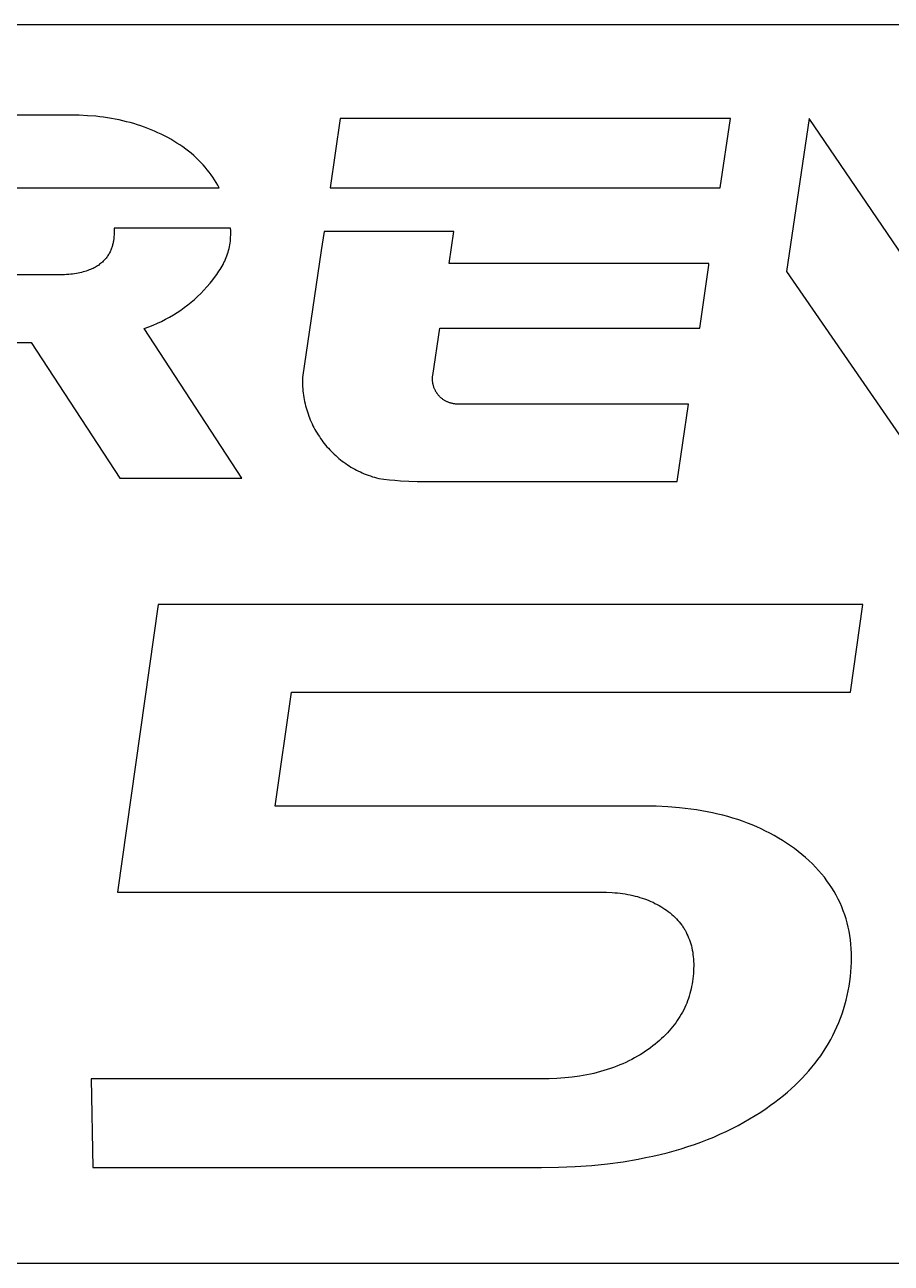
# Model space of a CAD drawing. Extents: x -120528 to -38681, y -40362 to 40632.
# Drawn here: x -62311 to -62227.1, y -38336 to -38216 of the extents above; entities that cross this region are included whole.
import ezdxf

# ---------------------------------------------------------------- set-up
doc = ezdxf.new("R2010")
doc.units = 0
doc.layers.get('0').update_dxf_attribs({"linetype": 'CONTINUOUS'})

msp = doc.modelspace()

# ---------------------------------------------------------------- linework, layer by layer
at = {"color": 40, "linetype": 'Continuous'}
for p, q in [((-61898.83, -38215.97), (-62366.28, -38215.97)), ((-62306.54, -38224.73), (-62331.64, -38224.73)), ((-62305.72, -38224.74), (-62306.54, -38224.73)), ((-62304.92, -38224.78), (-62305.72, -38224.74)), ((-62304.13, -38224.84), (-62304.92, -38224.78)), ((-62303.74, -38224.89), (-62304.13, -38224.84)), ((-62303.36, -38224.93), (-62303.74, -38224.89)), ((-62302.98, -38224.99), (-62303.36, -38224.93)), ((-62302.6, -38225.05), (-62302.98, -38224.99)), ((-62302.23, -38225.12), (-62302.6, -38225.05)), ((-62301.86, -38225.19), (-62302.23, -38225.12)), ((-62301.5, -38225.27), (-62301.86, -38225.19)), ((-62301.14, -38225.36), (-62301.5, -38225.27)), ((-62300.79, -38225.45), (-62301.14, -38225.36)), ((-62300.44, -38225.55), (-62300.79, -38225.45)), ((-62300.09, -38225.66), (-62300.44, -38225.55)), ((-62299.75, -38225.77), (-62300.09, -38225.66)), ((-62299.41, -38225.89), (-62299.75, -38225.77)), ((-62299.07, -38226.02), (-62299.41, -38225.89)), ((-62280.45, -38225.05), (-62281.44, -38231.77)), ((-62242.66, -38225.05), (-62280.45, -38225.05)), ((-62243.65, -38231.77), (-62242.66, -38225.06)), ((-62242.66, -38225.06), (-62242.66, -38225.05)), ((-62235.05, -38225.05), (-62237.23, -38239.87)), ((-62218.29, -38249.67), (-62235.05, -38225.05)), ((-62298.75, -38226.15), (-62299.07, -38226.02)), ((-62298.42, -38226.29), (-62298.75, -38226.15)), ((-62298.1, -38226.43), (-62298.42, -38226.29)), ((-62297.78, -38226.58), (-62298.1, -38226.43)), ((-62297.47, -38226.74), (-62297.78, -38226.58)), ((-62297.16, -38226.9), (-62297.47, -38226.74)), ((-62296.86, -38227.07), (-62297.16, -38226.9)), ((-62296.56, -38227.24), (-62296.86, -38227.07)), ((-62296.26, -38227.43), (-62296.56, -38227.24)), ((-62295.97, -38227.61), (-62296.26, -38227.43)), ((-62295.69, -38227.81), (-62295.97, -38227.61)), ((-62295.41, -38228.01), (-62295.69, -38227.81)), ((-62295.14, -38228.21), (-62295.41, -38228.01)), ((-62294.89, -38228.42), (-62295.14, -38228.21)), ((-62294.64, -38228.64), (-62294.89, -38228.42)), ((-62294.4, -38228.86), (-62294.64, -38228.64)), ((-62294.17, -38229.08), (-62294.4, -38228.86)), ((-62293.94, -38229.31), (-62294.17, -38229.08)), ((-62293.73, -38229.54), (-62293.94, -38229.31)), ((-62293.52, -38229.78), (-62293.73, -38229.54)), ((-62293.32, -38230.01), (-62293.52, -38229.78)), ((-62293.13, -38230.26), (-62293.32, -38230.01)), ((-62292.95, -38230.5), (-62293.13, -38230.26)), ((-62292.78, -38230.75), (-62292.95, -38230.5)), ((-62292.61, -38231), (-62292.78, -38230.75)), ((-62332.67, -38231.77), (-62292.17, -38231.77)), ((-62292.46, -38231.25), (-62292.61, -38231)), ((-62292.31, -38231.51), (-62292.46, -38231.25)), ((-62292.17, -38231.77), (-62292.31, -38231.51)), ((-62281.44, -38231.77), (-62243.65, -38231.77)), ((-62302.38, -38236.76), (-62302.4, -38236.84)), ((-62302.37, -38236.67), (-62302.38, -38236.76)), ((-62302.36, -38236.5), (-62302.37, -38236.67)), ((-62302.35, -38236.34), (-62302.36, -38236.5)), ((-62291.09, -38235.68), (-62302.35, -38235.68)), ((-62302.35, -38235.68), (-62302.34, -38235.85)), ((-62302.34, -38236.17), (-62302.35, -38236.34)), ((-62302.34, -38235.85), (-62302.34, -38236.02)), ((-62302.34, -38236.02), (-62302.34, -38236.17)), ((-62291.06, -38235.68), (-62291.09, -38235.68)), ((-62291.09, -38236.94), (-62291.07, -38236.75)), ((-62291.07, -38236.75), (-62291.06, -38236.56)), ((-62291.05, -38235.92), (-62291.06, -38235.68)), ((-62291.06, -38236.56), (-62291.05, -38236.37)), ((-62291.05, -38236.17), (-62291.05, -38235.92)), ((-62291.05, -38236.37), (-62291.05, -38236.17)), ((-62282, -38235.99), (-62282.29, -38237.83)), ((-62274.6, -38235.99), (-62282, -38235.99)), ((-62274.59, -38235.99), (-62274.6, -38235.99)), ((-62269.44, -38235.99), (-62274.59, -38235.99)), ((-62269.9, -38239.1), (-62269.44, -38235.99)), ((-62302.74, -38237.98), (-62302.79, -38238.07)), ((-62302.7, -38237.89), (-62302.74, -38237.98)), ((-62302.66, -38237.81), (-62302.7, -38237.89)), ((-62302.63, -38237.72), (-62302.66, -38237.81)), ((-62302.6, -38237.63), (-62302.63, -38237.72)), ((-62302.56, -38237.54), (-62302.6, -38237.63)), ((-62302.54, -38237.46), (-62302.56, -38237.54)), ((-62302.51, -38237.37), (-62302.54, -38237.46)), ((-62302.49, -38237.28), (-62302.51, -38237.37)), ((-62302.46, -38237.19), (-62302.49, -38237.28)), ((-62302.44, -38237.1), (-62302.46, -38237.19)), ((-62302.43, -38237.02), (-62302.44, -38237.1)), ((-62302.41, -38236.93), (-62302.43, -38237.02)), ((-62302.4, -38236.84), (-62302.41, -38236.93)), ((-62291.31, -38238.01), (-62291.26, -38237.84)), ((-62291.26, -38237.84), (-62291.22, -38237.66)), ((-62291.22, -38237.66), (-62291.18, -38237.48)), ((-62291.18, -38237.48), (-62291.14, -38237.3)), ((-62291.14, -38237.3), (-62291.11, -38237.12)), ((-62291.11, -38237.12), (-62291.09, -38236.94)), ((-62282.29, -38237.83), (-62284.1, -38250.16)), ((-62303.75, -38239.18), (-62303.84, -38239.25)), ((-62303.65, -38239.11), (-62303.75, -38239.18)), ((-62303.57, -38239.03), (-62303.65, -38239.11)), ((-62303.48, -38238.96), (-62303.57, -38239.03)), ((-62303.4, -38238.89), (-62303.48, -38238.96)), ((-62303.33, -38238.81), (-62303.4, -38238.89)), ((-62303.25, -38238.73), (-62303.33, -38238.81)), ((-62303.18, -38238.65), (-62303.25, -38238.73)), ((-62303.12, -38238.57), (-62303.18, -38238.65)), ((-62303.05, -38238.49), (-62303.12, -38238.57)), ((-62302.99, -38238.41), (-62303.05, -38238.49)), ((-62302.94, -38238.32), (-62302.99, -38238.41)), ((-62302.89, -38238.24), (-62302.94, -38238.32)), ((-62302.84, -38238.15), (-62302.89, -38238.24)), ((-62302.79, -38238.07), (-62302.84, -38238.15)), ((-62291.8, -38239.19), (-62291.71, -38239.02)), ((-62291.71, -38239.02), (-62291.63, -38238.86)), ((-62291.63, -38238.86), (-62291.56, -38238.69)), ((-62291.56, -38238.69), (-62291.49, -38238.52)), ((-62291.49, -38238.52), (-62291.42, -38238.35)), ((-62291.42, -38238.35), (-62291.36, -38238.18)), ((-62291.36, -38238.18), (-62291.31, -38238.01)), ((-62244.75, -38239.1), (-62269.9, -38239.1)), ((-62244.75, -38239.26), (-62244.75, -38239.1)), ((-62307.81, -38240.21), (-62333.91, -38240.21)), ((-62307.36, -38240.2), (-62307.81, -38240.21)), ((-62307.15, -38240.19), (-62307.36, -38240.2)), ((-62306.95, -38240.18), (-62307.15, -38240.19)), ((-62306.74, -38240.16), (-62306.95, -38240.18)), ((-62306.55, -38240.14), (-62306.74, -38240.16)), ((-62306.36, -38240.12), (-62306.55, -38240.14)), ((-62306.18, -38240.09), (-62306.36, -38240.12)), ((-62306, -38240.07), (-62306.18, -38240.09)), ((-62305.83, -38240.03), (-62306, -38240.07)), ((-62305.66, -38240), (-62305.83, -38240.03)), ((-62305.5, -38239.96), (-62305.66, -38240)), ((-62305.34, -38239.92), (-62305.5, -38239.96)), ((-62305.19, -38239.88), (-62305.34, -38239.92)), ((-62305.05, -38239.83), (-62305.19, -38239.88)), ((-62304.9, -38239.78), (-62305.05, -38239.83)), ((-62304.77, -38239.73), (-62304.9, -38239.78)), ((-62304.64, -38239.68), (-62304.77, -38239.73)), ((-62304.51, -38239.62), (-62304.64, -38239.68)), ((-62304.39, -38239.57), (-62304.51, -38239.62)), ((-62304.27, -38239.51), (-62304.39, -38239.57)), ((-62304.16, -38239.45), (-62304.27, -38239.51)), ((-62304.05, -38239.38), (-62304.16, -38239.45)), ((-62303.94, -38239.32), (-62304.05, -38239.38)), ((-62303.84, -38239.25), (-62303.94, -38239.32)), ((-62292.79, -38240.67), (-62292.53, -38240.34)), ((-62292.53, -38240.34), (-62292.41, -38240.18)), ((-62292.41, -38240.18), (-62292.3, -38240.01)), ((-62292.3, -38240.01), (-62292.19, -38239.85)), ((-62292.19, -38239.85), (-62292.08, -38239.68)), ((-62292.08, -38239.68), (-62291.98, -38239.52)), ((-62291.98, -38239.52), (-62291.89, -38239.35)), ((-62291.89, -38239.35), (-62291.8, -38239.19)), ((-62245.64, -38245.36), (-62244.75, -38239.26)), ((-62237.23, -38239.87), (-62223.22, -38260.23)), ((-62293.67, -38241.7), (-62293.36, -38241.35)), ((-62293.36, -38241.35), (-62293.06, -38241.01)), ((-62293.06, -38241.01), (-62292.79, -38240.67)), ((-62294.89, -38242.86), (-62294.57, -38242.58)), ((-62294.57, -38242.58), (-62294.26, -38242.3)), ((-62294.26, -38242.3), (-62293.96, -38242.01)), ((-62293.96, -38242.01), (-62293.67, -38241.7)), ((-62296.61, -38244.09), (-62296.25, -38243.86)), ((-62296.25, -38243.86), (-62295.9, -38243.62)), ((-62295.9, -38243.62), (-62295.55, -38243.38)), ((-62295.55, -38243.38), (-62295.21, -38243.12)), ((-62295.21, -38243.12), (-62294.89, -38242.86)), ((-62298.99, -38245.24), (-62298.57, -38245.07)), ((-62298.57, -38245.07), (-62298.16, -38244.89)), ((-62298.16, -38244.89), (-62297.76, -38244.71)), ((-62297.76, -38244.71), (-62297.37, -38244.51)), ((-62297.37, -38244.51), (-62296.99, -38244.3)), ((-62296.99, -38244.3), (-62296.61, -38244.09)), ((-62299.42, -38245.4), (-62298.99, -38245.24)), ((-62289.99, -38259.9), (-62299.42, -38245.4)), ((-62271.49, -38249.94), (-62270.82, -38245.36)), ((-62270.82, -38245.36), (-62245.64, -38245.36)), ((-62323.92, -38246.77), (-62310.38, -38246.77)), ((-62310.38, -38246.77), (-62301.8, -38259.9)), ((-62271.5, -38250.01), (-62271.49, -38249.94)), ((-62284.1, -38250.16), (-62284.1, -38250.38)), ((-62284.1, -38250.38), (-62284.1, -38250.59)), ((-62284.1, -38250.59), (-62284.1, -38250.81)), ((-62284.1, -38250.81), (-62284.09, -38251.02)), ((-62284.09, -38251.02), (-62284.08, -38251.23)), ((-62271.51, -38250.15), (-62271.5, -38250.08)), ((-62271.51, -38250.22), (-62271.51, -38250.15)), ((-62271.51, -38250.28), (-62271.51, -38250.22)), ((-62271.51, -38250.35), (-62271.51, -38250.28)), ((-62271.51, -38250.42), (-62271.51, -38250.35)), ((-62271.51, -38250.48), (-62271.51, -38250.42)), ((-62271.5, -38250.55), (-62271.51, -38250.48)), ((-62271.5, -38250.08), (-62271.5, -38250.01)), ((-62271.49, -38250.61), (-62271.5, -38250.55)), ((-62271.48, -38250.68), (-62271.49, -38250.61)), ((-62271.47, -38250.74), (-62271.48, -38250.68)), ((-62271.46, -38250.81), (-62271.47, -38250.74)), ((-62271.44, -38250.87), (-62271.46, -38250.81)), ((-62271.43, -38250.93), (-62271.44, -38250.87)), ((-62271.41, -38251), (-62271.43, -38250.93)), ((-62271.39, -38251.06), (-62271.41, -38251)), ((-62271.37, -38251.12), (-62271.39, -38251.06)), ((-62271.35, -38251.18), (-62271.37, -38251.12)), ((-62271.32, -38251.24), (-62271.35, -38251.18)), ((-62284.08, -38251.23), (-62284.06, -38251.45)), ((-62284.06, -38251.45), (-62284.04, -38251.66)), ((-62284.04, -38251.66), (-62284.01, -38251.87)), ((-62284.01, -38251.87), (-62283.98, -38252.07)), ((-62283.98, -38252.07), (-62283.94, -38252.28)), ((-62283.94, -38252.28), (-62283.9, -38252.48)), ((-62271.3, -38251.3), (-62271.32, -38251.24)), ((-62271.27, -38251.35), (-62271.3, -38251.3)), ((-62271.24, -38251.41), (-62271.27, -38251.35)), ((-62271.21, -38251.47), (-62271.24, -38251.41)), ((-62271.18, -38251.52), (-62271.21, -38251.47)), ((-62271.15, -38251.58), (-62271.18, -38251.52)), ((-62271.11, -38251.63), (-62271.15, -38251.58)), ((-62271.08, -38251.68), (-62271.11, -38251.63)), ((-62271.04, -38251.73), (-62271.08, -38251.68)), ((-62271, -38251.78), (-62271.04, -38251.73)), ((-62270.96, -38251.83), (-62271, -38251.78)), ((-62270.92, -38251.88), (-62270.96, -38251.83)), ((-62270.88, -38251.93), (-62270.92, -38251.88)), ((-62270.84, -38251.98), (-62270.88, -38251.93)), ((-62270.79, -38252.02), (-62270.84, -38251.98)), ((-62270.74, -38252.07), (-62270.79, -38252.02)), ((-62270.7, -38252.11), (-62270.74, -38252.07)), ((-62270.65, -38252.15), (-62270.7, -38252.11)), ((-62270.6, -38252.19), (-62270.65, -38252.15)), ((-62270.55, -38252.23), (-62270.6, -38252.19)), ((-62270.5, -38252.27), (-62270.55, -38252.23)), ((-62270.45, -38252.3), (-62270.5, -38252.27)), ((-62270.39, -38252.34), (-62270.45, -38252.3)), ((-62270.34, -38252.37), (-62270.39, -38252.34)), ((-62270.28, -38252.41), (-62270.34, -38252.37)), ((-62283.9, -38252.48), (-62283.85, -38252.69)), ((-62283.85, -38252.69), (-62283.81, -38252.89)), ((-62283.81, -38252.89), (-62283.75, -38253.09)), ((-62283.75, -38253.09), (-62283.69, -38253.29)), ((-62283.69, -38253.29), (-62283.63, -38253.49)), ((-62283.63, -38253.49), (-62283.57, -38253.68)), ((-62270.23, -38252.44), (-62270.28, -38252.41)), ((-62270.17, -38252.47), (-62270.23, -38252.44)), ((-62270.11, -38252.5), (-62270.17, -38252.47)), ((-62270.05, -38252.52), (-62270.11, -38252.5)), ((-62269.99, -38252.55), (-62270.05, -38252.52)), ((-62269.93, -38252.57), (-62269.99, -38252.55)), ((-62269.87, -38252.59), (-62269.93, -38252.57)), ((-62269.81, -38252.61), (-62269.87, -38252.59)), ((-62269.75, -38252.63), (-62269.81, -38252.61)), ((-62269.68, -38252.65), (-62269.75, -38252.63)), ((-62269.62, -38252.66), (-62269.68, -38252.65)), ((-62269.55, -38252.68), (-62269.62, -38252.66)), ((-62269.49, -38252.69), (-62269.55, -38252.68)), ((-62269.42, -38252.7), (-62269.49, -38252.69)), ((-62269.36, -38252.71), (-62269.42, -38252.7)), ((-62269.29, -38252.72), (-62269.36, -38252.71)), ((-62269.22, -38252.72), (-62269.29, -38252.72)), ((-62269.15, -38252.72), (-62269.22, -38252.72)), ((-62269.08, -38252.72), (-62269.15, -38252.72)), ((-62246.72, -38252.72), (-62269.08, -38252.72)), ((-62247.83, -38260.23), (-62246.72, -38252.72)), ((-62283.57, -38253.68), (-62283.5, -38253.88)), ((-62283.5, -38253.88), (-62283.42, -38254.07)), ((-62283.42, -38254.07), (-62283.35, -38254.26)), ((-62283.35, -38254.26), (-62283.26, -38254.45)), ((-62283.26, -38254.45), (-62283.18, -38254.63)), ((-62283.18, -38254.63), (-62283.09, -38254.82)), ((-62283.09, -38254.82), (-62283, -38255)), ((-62283, -38255), (-62282.9, -38255.18)), ((-62282.9, -38255.18), (-62282.8, -38255.36)), ((-62282.8, -38255.36), (-62282.69, -38255.53)), ((-62282.69, -38255.53), (-62282.59, -38255.71)), ((-62282.59, -38255.71), (-62282.47, -38255.88)), ((-62282.47, -38255.88), (-62282.36, -38256.05)), ((-62282.36, -38256.05), (-62282.24, -38256.21)), ((-62282.24, -38256.21), (-62282.12, -38256.37)), ((-62282.12, -38256.37), (-62282, -38256.53)), ((-62282, -38256.53), (-62281.87, -38256.69)), ((-62281.87, -38256.69), (-62281.74, -38256.85)), ((-62281.74, -38256.85), (-62281.6, -38257)), ((-62281.6, -38257), (-62281.46, -38257.15)), ((-62281.46, -38257.15), (-62281.32, -38257.3)), ((-62281.32, -38257.3), (-62281.18, -38257.44)), ((-62281.18, -38257.44), (-62281.03, -38257.58)), ((-62281.03, -38257.58), (-62280.88, -38257.72)), ((-62280.88, -38257.72), (-62280.73, -38257.86)), ((-62280.73, -38257.86), (-62280.57, -38257.99)), ((-62280.57, -38257.99), (-62280.41, -38258.12)), ((-62280.41, -38258.12), (-62280.25, -38258.24)), ((-62280.25, -38258.24), (-62280.09, -38258.36)), ((-62280.09, -38258.36), (-62279.92, -38258.48)), ((-62279.92, -38258.48), (-62279.75, -38258.6)), ((-62279.75, -38258.6), (-62279.58, -38258.71)), ((-62279.58, -38258.71), (-62279.41, -38258.82)), ((-62279.41, -38258.82), (-62279.23, -38258.92)), ((-62279.23, -38258.92), (-62279.05, -38259.02)), ((-62279.05, -38259.02), (-62278.87, -38259.12)), ((-62278.87, -38259.12), (-62278.68, -38259.21)), ((-62278.68, -38259.21), (-62278.5, -38259.3)), ((-62278.5, -38259.3), (-62278.31, -38259.39)), ((-62278.31, -38259.39), (-62278.12, -38259.47)), ((-62278.12, -38259.47), (-62277.93, -38259.55)), ((-62277.93, -38259.55), (-62277.73, -38259.62)), ((-62301.8, -38259.9), (-62289.99, -38259.9)), ((-62277.73, -38259.62), (-62277.53, -38259.69)), ((-62277.53, -38259.69), (-62277.33, -38259.76)), ((-62277.33, -38259.76), (-62277.13, -38259.82)), ((-62277.13, -38259.82), (-62276.93, -38259.88)), ((-62276.93, -38259.88), (-62276.72, -38259.93)), ((-62276.72, -38259.93), (-62276.22, -38260)), ((-62276.22, -38260), (-62275.69, -38260.06)), ((-62275.69, -38260.06), (-62275.16, -38260.11)), ((-62275.16, -38260.11), (-62274.6, -38260.15)), ((-62274.6, -38260.15), (-62273, -38260.21)), ((-62273, -38260.21), (-62272.32, -38260.23)), ((-62272.32, -38260.23), (-62247.83, -38260.23)), ((-62298.09, -38272.14), (-62302.01, -38300.01)), ((-62229.84, -38272.14), (-62298.09, -38272.14)), ((-62231.03, -38280.63), (-62229.84, -38272.14)), ((-62286.74, -38291.67), (-62285.18, -38280.63)), ((-62285.18, -38280.63), (-62231.03, -38280.63)), ((-62251.05, -38291.67), (-62286.74, -38291.67)), ((-62249.87, -38291.69), (-62251.05, -38291.67)), ((-62248.71, -38291.75), (-62249.87, -38291.69)), ((-62247.59, -38291.84), (-62248.71, -38291.75)), ((-62247.04, -38291.9), (-62247.59, -38291.84)), ((-62246.49, -38291.97), (-62247.04, -38291.9)), ((-62245.96, -38292.04), (-62246.49, -38291.97)), ((-62245.43, -38292.13), (-62245.96, -38292.04)), ((-62244.91, -38292.23), (-62245.43, -38292.13)), ((-62244.4, -38292.33), (-62244.91, -38292.23)), ((-62243.89, -38292.45), (-62244.4, -38292.33)), ((-62243.39, -38292.57), (-62243.89, -38292.45)), ((-62242.9, -38292.7), (-62243.39, -38292.57)), ((-62242.42, -38292.84), (-62242.9, -38292.7)), ((-62241.95, -38292.99), (-62242.42, -38292.84)), ((-62241.48, -38293.15), (-62241.95, -38292.99)), ((-62241.02, -38293.32), (-62241.48, -38293.15)), ((-62240.57, -38293.5), (-62241.02, -38293.32)), ((-62240.12, -38293.69), (-62240.57, -38293.5)), ((-62239.69, -38293.89), (-62240.12, -38293.69)), ((-62239.26, -38294.09), (-62239.69, -38293.89)), ((-62238.84, -38294.31), (-62239.26, -38294.09)), ((-62238.42, -38294.53), (-62238.84, -38294.31)), ((-62238.02, -38294.77), (-62238.42, -38294.53)), ((-62237.62, -38295.01), (-62238.02, -38294.77)), ((-62237.23, -38295.26), (-62237.62, -38295.01)), ((-62236.85, -38295.52), (-62237.23, -38295.26)), ((-62236.47, -38295.79), (-62236.85, -38295.52)), ((-62236.1, -38296.07), (-62236.47, -38295.79)), ((-62235.74, -38296.36), (-62236.1, -38296.07)), ((-62235.39, -38296.66), (-62235.74, -38296.36)), ((-62235.06, -38296.96), (-62235.39, -38296.66)), ((-62234.73, -38297.28), (-62235.06, -38296.96)), ((-62234.42, -38297.59), (-62234.73, -38297.28)), ((-62234.13, -38297.91), (-62234.42, -38297.59)), ((-62233.84, -38298.24), (-62234.13, -38297.91)), ((-62233.57, -38298.57), (-62233.84, -38298.24)), ((-62233.32, -38298.91), (-62233.57, -38298.57)), ((-62233.07, -38299.26), (-62233.32, -38298.91)), ((-62302.01, -38300.01), (-62255.22, -38300.01)), ((-62255.22, -38300.01), (-62254.67, -38300.02)), ((-62254.67, -38300.02), (-62254.13, -38300.05)), ((-62254.13, -38300.05), (-62253.87, -38300.07)), ((-62253.87, -38300.07), (-62253.61, -38300.09)), ((-62253.61, -38300.09), (-62253.35, -38300.12)), ((-62253.35, -38300.12), (-62253.1, -38300.15)), ((-62253.1, -38300.15), (-62252.85, -38300.19)), ((-62252.85, -38300.19), (-62252.6, -38300.23)), ((-62252.6, -38300.23), (-62252.36, -38300.28)), ((-62252.36, -38300.28), (-62252.13, -38300.33)), ((-62252.13, -38300.33), (-62251.89, -38300.39)), ((-62232.84, -38299.61), (-62233.07, -38299.26)), ((-62232.63, -38299.96), (-62232.84, -38299.61)), ((-62232.42, -38300.32), (-62232.63, -38299.96)), ((-62232.23, -38300.69), (-62232.42, -38300.32)), ((-62251.89, -38300.39), (-62251.66, -38300.45)), ((-62251.66, -38300.45), (-62251.44, -38300.52)), ((-62251.44, -38300.52), (-62251.22, -38300.59)), ((-62251.22, -38300.59), (-62251, -38300.66)), ((-62251, -38300.66), (-62250.78, -38300.74)), ((-62250.78, -38300.74), (-62250.57, -38300.82)), ((-62250.57, -38300.82), (-62250.37, -38300.91)), ((-62250.37, -38300.91), (-62250.16, -38301)), ((-62250.16, -38301), (-62249.97, -38301.1)), ((-62249.97, -38301.1), (-62249.77, -38301.2)), ((-62249.77, -38301.2), (-62249.58, -38301.3)), ((-62249.58, -38301.3), (-62249.39, -38301.42)), ((-62249.39, -38301.42), (-62249.21, -38301.53)), ((-62249.21, -38301.53), (-62249.03, -38301.65)), ((-62232.05, -38301.06), (-62232.23, -38300.69)), ((-62231.89, -38301.43), (-62232.05, -38301.06)), ((-62231.74, -38301.82), (-62231.89, -38301.43)), ((-62249.03, -38301.65), (-62248.85, -38301.77)), ((-62248.85, -38301.77), (-62248.68, -38301.9)), ((-62248.68, -38301.9), (-62248.51, -38302.03)), ((-62248.51, -38302.03), (-62248.35, -38302.17)), ((-62248.35, -38302.17), (-62248.18, -38302.31)), ((-62248.18, -38302.31), (-62248.04, -38302.45)), ((-62248.04, -38302.45), (-62247.89, -38302.6)), ((-62247.89, -38302.6), (-62247.75, -38302.75)), ((-62247.75, -38302.75), (-62247.62, -38302.9)), ((-62231.6, -38302.2), (-62231.74, -38301.82)), ((-62231.47, -38302.6), (-62231.6, -38302.2)), ((-62231.36, -38302.99), (-62231.47, -38302.6)), ((-62247.62, -38302.9), (-62247.5, -38303.05)), ((-62247.5, -38303.05), (-62247.38, -38303.21)), ((-62247.38, -38303.21), (-62247.32, -38303.29)), ((-62247.32, -38303.29), (-62247.27, -38303.38)), ((-62247.27, -38303.38), (-62247.21, -38303.46)), ((-62247.21, -38303.46), (-62247.16, -38303.54)), ((-62247.16, -38303.54), (-62247.11, -38303.63)), ((-62247.11, -38303.63), (-62247.06, -38303.71)), ((-62247.06, -38303.71), (-62246.96, -38303.89)), ((-62246.96, -38303.89), (-62246.87, -38304.07)), ((-62231.26, -38303.4), (-62231.36, -38302.99)), ((-62231.18, -38303.81), (-62231.26, -38303.4)), ((-62231.11, -38304.22), (-62231.18, -38303.81)), ((-62246.87, -38304.07), (-62246.78, -38304.25)), ((-62246.78, -38304.25), (-62246.71, -38304.43)), ((-62246.71, -38304.43), (-62246.63, -38304.62)), ((-62246.63, -38304.62), (-62246.57, -38304.82)), ((-62246.57, -38304.82), (-62246.51, -38305.01)), ((-62246.51, -38305.01), (-62246.45, -38305.21)), ((-62231.05, -38304.64), (-62231.11, -38304.22)), ((-62231, -38305.07), (-62231.05, -38304.64)), ((-62230.97, -38305.5), (-62231, -38305.07)), ((-62246.45, -38305.21), (-62246.4, -38305.42)), ((-62246.4, -38305.42), (-62246.36, -38305.62)), ((-62246.36, -38305.62), (-62246.32, -38305.84)), ((-62246.32, -38305.84), (-62246.29, -38306.05)), ((-62246.29, -38306.05), (-62246.27, -38306.27)), ((-62246.27, -38306.27), (-62246.25, -38306.49)), ((-62230.95, -38305.93), (-62230.97, -38305.5)), ((-62230.95, -38306.37), (-62230.95, -38305.93)), ((-62230.95, -38306.82), (-62230.95, -38306.37)), ((-62246.25, -38306.49), (-62246.23, -38306.72)), ((-62246.23, -38307.42), (-62246.24, -38307.66)), ((-62246.23, -38306.72), (-62246.22, -38306.95)), ((-62246.22, -38307.18), (-62246.23, -38307.42)), ((-62246.22, -38306.95), (-62246.22, -38307.18)), ((-62231.01, -38307.73), (-62230.97, -38307.27)), ((-62230.97, -38307.27), (-62230.95, -38306.82)), ((-62246.33, -38308.66), (-62246.37, -38308.91)), ((-62246.3, -38308.41), (-62246.33, -38308.66)), ((-62246.27, -38308.16), (-62246.3, -38308.41)), ((-62246.25, -38307.91), (-62246.27, -38308.16)), ((-62246.24, -38307.66), (-62246.25, -38307.91)), ((-62231.18, -38309.13), (-62231.11, -38308.66)), ((-62231.11, -38308.66), (-62231.05, -38308.2)), ((-62231.05, -38308.2), (-62231.01, -38307.73)), ((-62246.58, -38309.85), (-62246.65, -38310.08)), ((-62246.52, -38309.62), (-62246.58, -38309.85)), ((-62246.46, -38309.38), (-62246.52, -38309.62)), ((-62246.42, -38309.15), (-62246.46, -38309.38)), ((-62246.37, -38308.91), (-62246.42, -38309.15)), ((-62231.36, -38310.04), (-62231.27, -38309.59)), ((-62231.27, -38309.59), (-62231.18, -38309.13)), ((-62246.99, -38310.98), (-62247.09, -38311.2)), ((-62246.9, -38310.76), (-62246.99, -38310.98)), ((-62246.81, -38310.54), (-62246.9, -38310.76)), ((-62246.73, -38310.31), (-62246.81, -38310.54)), ((-62246.65, -38310.08), (-62246.73, -38310.31)), ((-62231.72, -38311.37), (-62231.59, -38310.93)), ((-62231.59, -38310.93), (-62231.47, -38310.49)), ((-62231.47, -38310.49), (-62231.36, -38310.04)), ((-62247.68, -38312.26), (-62247.82, -38312.46)), ((-62247.55, -38312.05), (-62247.68, -38312.26)), ((-62247.43, -38311.84), (-62247.55, -38312.05)), ((-62247.31, -38311.63), (-62247.43, -38311.84)), ((-62247.19, -38311.42), (-62247.31, -38311.63)), ((-62247.09, -38311.2), (-62247.19, -38311.42)), ((-62232.18, -38312.66), (-62232.01, -38312.23)), ((-62232.01, -38312.23), (-62231.86, -38311.81)), ((-62231.86, -38311.81), (-62231.72, -38311.37)), ((-62248.6, -38313.45), (-62248.77, -38313.64)), ((-62248.43, -38313.26), (-62248.6, -38313.45)), ((-62248.27, -38313.06), (-62248.43, -38313.26)), ((-62248.11, -38312.87), (-62248.27, -38313.06)), ((-62247.96, -38312.67), (-62248.11, -38312.87)), ((-62247.82, -38312.46), (-62247.96, -38312.67)), ((-62232.74, -38313.89), (-62232.54, -38313.49)), ((-62232.54, -38313.49), (-62232.35, -38313.07)), ((-62232.35, -38313.07), (-62232.18, -38312.66)), ((-62249.95, -38314.74), (-62250.17, -38314.91)), ((-62249.74, -38314.56), (-62249.95, -38314.74)), ((-62249.54, -38314.38), (-62249.74, -38314.56)), ((-62249.34, -38314.2), (-62249.54, -38314.38)), ((-62249.14, -38314.02), (-62249.34, -38314.2)), ((-62248.96, -38313.83), (-62249.14, -38314.02)), ((-62248.77, -38313.64), (-62248.96, -38313.83)), ((-62233.41, -38315.09), (-62233.18, -38314.69)), ((-62233.18, -38314.69), (-62232.95, -38314.3)), ((-62232.95, -38314.3), (-62232.74, -38313.89)), ((-62251.67, -38315.92), (-62251.94, -38316.08)), ((-62251.4, -38315.77), (-62251.67, -38315.92)), ((-62251.14, -38315.6), (-62251.4, -38315.77)), ((-62250.88, -38315.43), (-62251.14, -38315.6)), ((-62250.63, -38315.25), (-62250.88, -38315.43)), ((-62250.4, -38315.09), (-62250.63, -38315.25)), ((-62250.17, -38314.91), (-62250.4, -38315.09)), ((-62234.19, -38316.23), (-62233.92, -38315.86)), ((-62233.92, -38315.86), (-62233.66, -38315.47)), ((-62233.66, -38315.47), (-62233.41, -38315.09)), ((-62254.28, -38317.11), (-62254.6, -38317.21)), ((-62253.98, -38317), (-62254.28, -38317.11)), ((-62253.67, -38316.88), (-62253.98, -38317)), ((-62253.37, -38316.76), (-62253.67, -38316.88)), ((-62253.08, -38316.64), (-62253.37, -38316.76)), ((-62252.79, -38316.51), (-62253.08, -38316.64)), ((-62252.5, -38316.37), (-62252.79, -38316.51)), ((-62252.22, -38316.23), (-62252.5, -38316.37)), ((-62251.94, -38316.08), (-62252.22, -38316.23)), ((-62235.07, -38317.33), (-62234.77, -38316.97)), ((-62234.77, -38316.97), (-62234.47, -38316.6)), ((-62234.47, -38316.6), (-62234.19, -38316.23)), ((-62261.01, -38318.11), (-62304.56, -38318.11)), ((-62304.56, -38318.11), (-62304.4, -38326.69)), ((-62260.23, -38318.1), (-62261.01, -38318.11)), ((-62259.46, -38318.07), (-62260.23, -38318.1)), ((-62258.71, -38318.01), (-62259.46, -38318.07)), ((-62257.98, -38317.93), (-62258.71, -38318.01)), ((-62257.27, -38317.83), (-62257.98, -38317.93)), ((-62256.92, -38317.78), (-62257.27, -38317.83)), ((-62256.57, -38317.71), (-62256.92, -38317.78)), ((-62256.23, -38317.64), (-62256.57, -38317.71)), ((-62255.9, -38317.57), (-62256.23, -38317.64)), ((-62255.56, -38317.49), (-62255.9, -38317.57)), ((-62255.24, -38317.4), (-62255.56, -38317.49)), ((-62254.92, -38317.31), (-62255.24, -38317.4)), ((-62254.6, -38317.21), (-62254.92, -38317.31)), ((-62236.06, -38318.39), (-62235.72, -38318.04)), ((-62235.72, -38318.04), (-62235.39, -38317.69)), ((-62235.39, -38317.69), (-62235.07, -38317.33)), ((-62237.54, -38319.72), (-62237.15, -38319.39)), ((-62237.15, -38319.39), (-62236.78, -38319.06)), ((-62236.78, -38319.06), (-62236.41, -38318.73)), ((-62236.41, -38318.73), (-62236.06, -38318.39)), ((-62239.21, -38320.97), (-62238.77, -38320.67)), ((-62238.77, -38320.67), (-62238.35, -38320.36)), ((-62238.35, -38320.36), (-62237.94, -38320.04)), ((-62237.94, -38320.04), (-62237.54, -38319.72)), ((-62240.81, -38321.99), (-62240.26, -38321.66)), ((-62240.26, -38321.66), (-62239.73, -38321.32)), ((-62239.73, -38321.32), (-62239.21, -38320.97)), ((-62243.08, -38323.2), (-62242.5, -38322.91)), ((-62242.5, -38322.91), (-62241.92, -38322.62)), ((-62241.92, -38322.62), (-62241.36, -38322.31)), ((-62241.36, -38322.31), (-62240.81, -38321.99)), ((-62246.15, -38324.46), (-62245.52, -38324.23)), ((-62245.52, -38324.23), (-62244.9, -38323.99)), ((-62244.9, -38323.99), (-62244.28, -38323.74)), ((-62244.28, -38323.74), (-62243.68, -38323.47)), ((-62243.68, -38323.47), (-62243.08, -38323.2)), ((-62250.18, -38325.59), (-62249.48, -38325.43)), ((-62249.48, -38325.43), (-62248.79, -38325.26)), ((-62248.79, -38325.26), (-62248.12, -38325.07)), ((-62248.12, -38325.07), (-62247.45, -38324.88)), ((-62247.45, -38324.88), (-62246.8, -38324.67)), ((-62246.8, -38324.67), (-62246.15, -38324.46)), ((-62304.4, -38326.69), (-62260.97, -38326.69)), ((-62260.97, -38326.69), (-62259.31, -38326.67)), ((-62259.31, -38326.67), (-62257.69, -38326.6)), ((-62257.69, -38326.6), (-62256.1, -38326.49)), ((-62256.1, -38326.49), (-62254.56, -38326.33)), ((-62254.56, -38326.33), (-62253.06, -38326.13)), ((-62253.06, -38326.13), (-62251.6, -38325.88)), ((-62251.6, -38325.88), (-62250.88, -38325.74)), ((-62250.88, -38325.74), (-62250.18, -38325.59)), ((-62401.98, -38335.97), (-61950.95, -38335.97))]:
    msp.add_line(p, q, dxfattribs=at)

doc.saveas('drawing.dxf')
